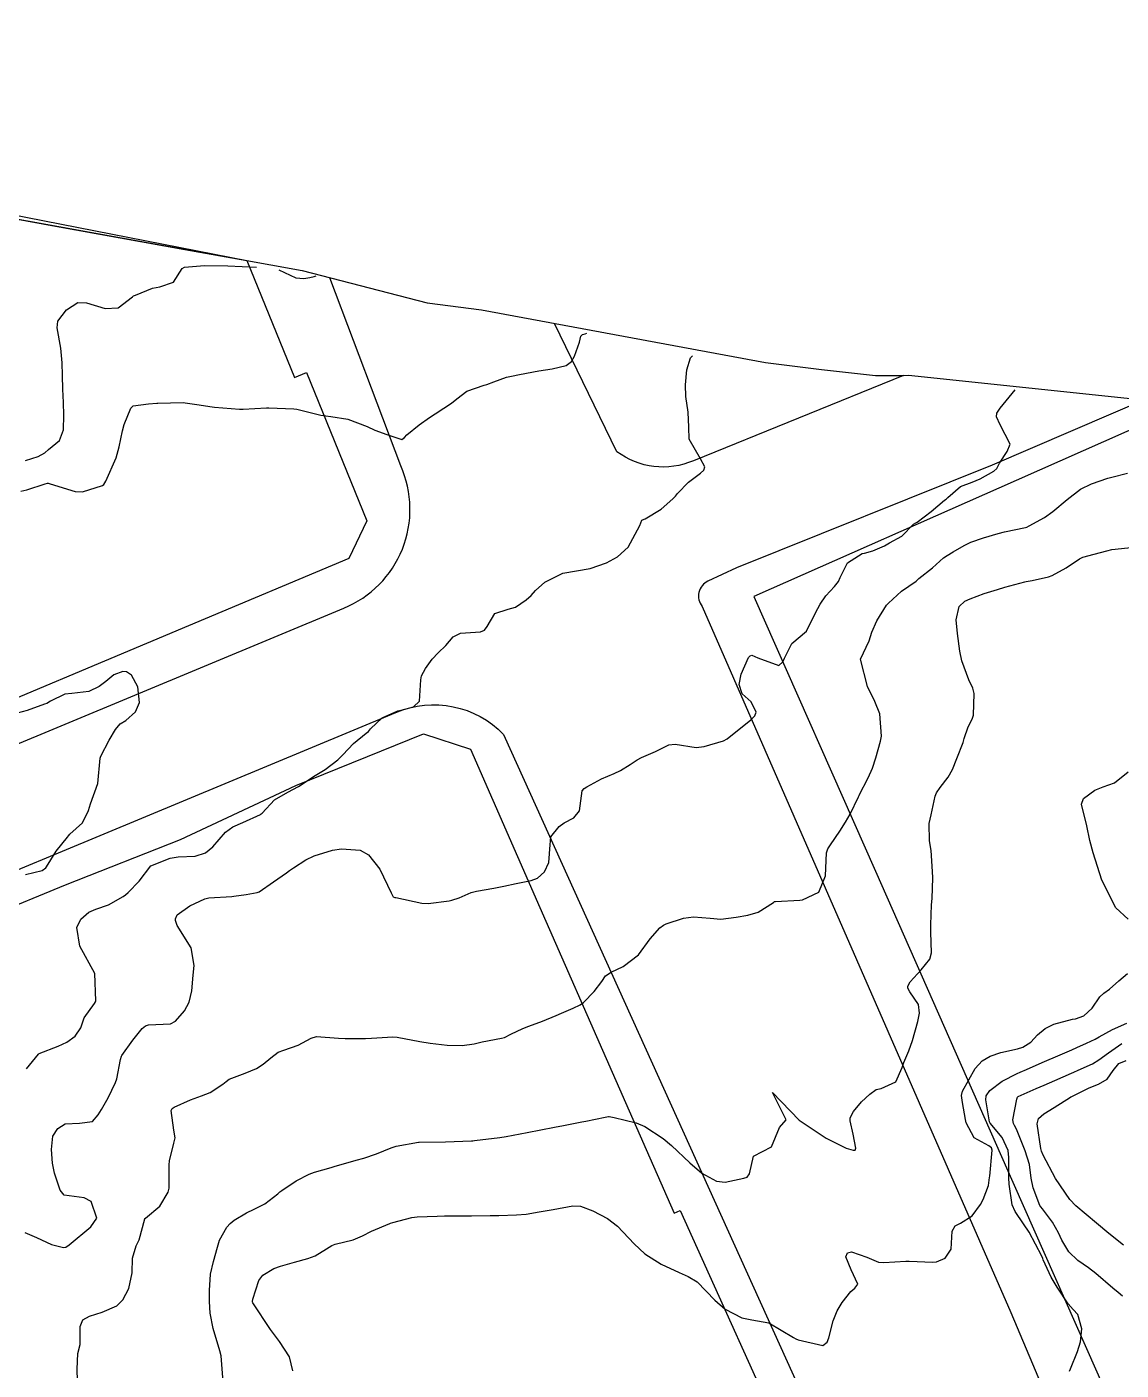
# Model space of a CAD drawing. Header units: metres. Extents: x 286371 to 293043, y 7462578 to 7466404.
# Drawn here: x 289379.8 to 289460.3, y 7464802.9 to 7464901.8 of the extents above; entities that cross this region are included whole.
import ezdxf

# ---------------------------------------------------------------- set-up
doc = ezdxf.new("R2010")
doc.units = ezdxf.units.M
doc.header["$MEASUREMENT"] = 0
for name, color, linetype in [('Area', 45, 'Continuous'), ('Curvas de Nivel 1m', 11, 'Continuous'), ('Curvas de Nivel 5m', 15, 'Continuous'), ('Edificações', 30, 'Continuous'), ('Vias primárias', 230, 'Continuous')]:
    doc.layers.add(name, color=color, linetype=linetype)

msp = doc.modelspace()

# ---------------------------------------------------------------- linework, layer by layer
at = {"layer": 'Area'}
msp.add_polyline3d([(289375.445, 7464888.286, 695.978), (289400.035, 7464883.847, 693.437), (289409.226, 7464881.472, 711.886), (289413.23, 7464880.957, 711.745), (289434.142, 7464877.078, 698.325), (289438.251, 7464876.576, 695.434), (289442.227, 7464876.116, 695.732), (289444.283, 7464876.133, 695.819), (289444.657, 7464876.158, 695.851), (289461.21, 7464874.415, 702.88)], dxfattribs=at)
at = {"layer": 'Curvas de Nivel 1m', "flags": 128}
for points, elevation in [([(289379.671, 7464869.858), (289380.61, 7464870.166), (289381.078, 7464870.439), (289381.362, 7464870.671), (289382.172, 7464871.343), (289382.456, 7464872.138), (289382.479, 7464873.212), (289382.452, 7464874.134), (289382.422, 7464875.127), (289382.389, 7464876.136), (289382.369, 7464877.047), (289382.269, 7464878.133), (289381.987, 7464879.647), (289382.037, 7464880.136), (289382.685, 7464880.958), (289383.525, 7464881.497), (289384.161, 7464881.469), (289385.519, 7464881.064), (289386.484, 7464881.105), (289387.532, 7464881.913), (289387.606, 7464881.981), (289387.761, 7464882.051), (289389.023, 7464882.551), (289389.544, 7464882.657), (289390.567, 7464882.991), (289391.2, 7464884), (289391.365, 7464884.098), (289392.85, 7464884.214), (289394.568, 7464884.199), (289396.674, 7464884.094)], 693), ([(289398.314, 7464883.894), (289399.556, 7464883.324), (289400.153, 7464883.268), (289400.599, 7464883.337), (289400.907, 7464883.404), (289401.064, 7464883.474)], 693), ([(289379.316, 7464867.617), (289379.777, 7464867.718), (289381.123, 7464868.157), (289381.277, 7464868.203), (289381.325, 7464868.205), (289381.489, 7464868.152), (289383.316, 7464867.591), (289383.858, 7464867.574), (289385.323, 7464868.025), (289385.421, 7464868.093), (289385.588, 7464868.349), (289386.342, 7464870.07), (289386.567, 7464870.865), (289386.807, 7464872.063), (289386.931, 7464872.521), (289387.409, 7464873.721), (289387.58, 7464873.883), (289388.715, 7464874.035), (289389.343, 7464874.097), (289389.415, 7464874.101), (289391.279, 7464874.133), (289391.416, 7464874.125), (289392.281, 7464873.981), (289393.412, 7464873.822), (289393.567, 7464873.806), (289395.41, 7464873.649), (289395.695, 7464873.645), (289397.412, 7464873.747), (289397.566, 7464873.748), (289399.411, 7464873.681), (289399.632, 7464873.65), (289401.405, 7464873.214), (289402.14, 7464873.096), (289403.401, 7464872.913), (289404.81, 7464872.369), (289405.381, 7464872.112), (289406.268, 7464871.771), (289407.369, 7464871.422), (289407.56, 7464871.563), (289407.731, 7464871.749), (289408.635, 7464872.486), (289409.394, 7464873.032), (289409.812, 7464873.304), (289410.457, 7464873.709), (289411.033, 7464874.079), (289411.415, 7464874.409), (289412.145, 7464874.962), (289413.43, 7464875.424), (289413.63, 7464875.462), (289414.146, 7464875.654), (289415.076, 7464876.003), (289415.441, 7464876.088), (289416.022, 7464876.202), (289417.447, 7464876.469), (289418.422, 7464876.608), (289419.453, 7464876.86), (289419.859, 7464877.157), (289420.077, 7464877.555), (289420.446, 7464878.584), (289420.545, 7464879.019), (289420.671, 7464879.153), (289420.848, 7464879.204), (289420.974, 7464879.244)], 694), ([(289379.614, 7464813.041), (289380.472, 7464812.661), (289381.582, 7464812.148), (289382.461, 7464811.924), (289382.644, 7464811.949), (289382.89, 7464812.128), (289384.484, 7464813.46), (289384.923, 7464814.088), (289384.512, 7464815.307), (289383.994, 7464815.583), (289382.519, 7464815.773), (289382.212, 7464816.139), (289381.797, 7464817.393), (289381.665, 7464818.142), (289381.58, 7464819.155), (289381.67, 7464820.138), (289382.041, 7464820.684), (289382.598, 7464821.044), (289383.633, 7464821.075), (289384.601, 7464821.208), (289385.01, 7464821.687), (289385.265, 7464822.085), (289385.761, 7464822.944), (289386.29, 7464824.07), (289386.379, 7464824.339), (289386.669, 7464825.761), (289386.725, 7464826.012), (289386.749, 7464826.063), (289387.557, 7464827.192), (289388.243, 7464828.042), (289388.502, 7464828.253), (289388.718, 7464828.329), (289390.328, 7464828.394), (289390.716, 7464828.584), (289391.363, 7464829.363), (289391.72, 7464829.99), (289391.918, 7464830.826), (289392.018, 7464831.986), (289392.075, 7464832.695), (289391.858, 7464833.989), (289390.829, 7464835.647), (289390.695, 7464836.007), (289390.705, 7464836.137), (289390.84, 7464836.426), (289391.766, 7464837.075), (289392.858, 7464837.601), (289393.154, 7464837.675), (289394.862, 7464837.78), (289395.011, 7464837.793), (289395.898, 7464837.929), (289396.721, 7464838.062), (289396.867, 7464838.119), (289397.93, 7464838.847), (289398.889, 7464839.524), (289399.097, 7464839.675), (289399.383, 7464839.877), (289400.299, 7464840.467), (289400.908, 7464840.759), (289402.274, 7464841.187), (289402.916, 7464841.284), (289404.291, 7464841.173), (289404.91, 7464840.841), (289405.737, 7464839.772), (289406.588, 7464838.03), (289406.721, 7464837.756), (289406.853, 7464837.699), (289406.922, 7464837.685), (289408.847, 7464837.269), (289409.312, 7464837.253), (289410.85, 7464837.455), (289411.047, 7464837.495), (289411.59, 7464837.683), (289412.464, 7464838.067), (289412.861, 7464838.154), (289414.126, 7464838.385), (289414.868, 7464838.54), (289415.769, 7464838.722), (289416.874, 7464838.952), (289417.342, 7464839.132), (289417.866, 7464839.59), (289418.194, 7464840.285), (289418.289, 7464841.584), (289418.343, 7464842.162), (289418.934, 7464842.93), (289419.321, 7464843.186), (289420.026, 7464843.558), (289420.435, 7464844.069), (289420.643, 7464845.549), (289420.796, 7464845.729), (289420.979, 7464845.849), (289422.071, 7464846.445), (289422.994, 7464846.829), (289423.465, 7464847.04), (289424.168, 7464847.497), (289424.674, 7464847.827), (289425.012, 7464847.994), (289426.039, 7464848.449), (289427.026, 7464848.939), (289427.488, 7464848.987), (289429.024, 7464848.752), (289429.629, 7464848.811), (289431.032, 7464849.231), (289431.316, 7464849.389), (289433.055, 7464850.774), (289433.351, 7464851.059), (289433.446, 7464851.349), (289433.075, 7464852.099), (289432.406, 7464852.69), (289432.183, 7464853.368), (289432.347, 7464854.128), (289432.881, 7464855.358), (289432.998, 7464855.485), (289433.127, 7464855.525), (289433.572, 7464855.348), (289435.116, 7464854.766), (289435.405, 7464855.035), (289435.52, 7464855.319), (289436.069, 7464856.387), (289437.154, 7464857.294), (289437.805, 7464858.661), (289438.147, 7464859.28), (289438.57, 7464859.908), (289439.214, 7464860.599), (289439.508, 7464860.97), (289439.631, 7464861.258), (289440.161, 7464862.33), (289441.251, 7464863.01), (289441.424, 7464863.058), (289442.041, 7464863.223), (289442.879, 7464863.591), (289443.263, 7464863.808), (289444.16, 7464864.301), (289445.032, 7464865.178), (289445.189, 7464865.272), (289445.286, 7464865.325), (289446.334, 7464866.123), (289447.311, 7464866.938), (289447.426, 7464867.029), (289447.556, 7464867.141), (289448.491, 7464867.963), (289449.332, 7464868.284), (289449.93, 7464868.511), (289450.936, 7464869.091), (289451.158, 7464869.276), (289451.353, 7464869.676), (289451.916, 7464870.526), (289452.147, 7464871.073), (289451.395, 7464872.502), (289451.128, 7464873.089), (289451.151, 7464873.345), (289451.414, 7464873.719), (289452.514, 7464875.064)], 696), ([(289383.484, 7464802.117), (289383.46, 7464802.985), (289383.522, 7464804.117), (289383.687, 7464804.781), (289383.691, 7464806.115), (289383.893, 7464806.601), (289384.386, 7464806.879), (289385.317, 7464807.163), (289386.397, 7464807.624), (289386.836, 7464808.066), (289387.267, 7464808.908), (289387.518, 7464810.053), (289387.553, 7464811.155), (289387.807, 7464812.044), (289388.026, 7464812.486), (289388.448, 7464814.035), (289388.459, 7464814.07), (289388.495, 7464814.101), (289389.553, 7464814.975), (289390.177, 7464816.01), (289390.24, 7464816.298), (289390.243, 7464818.009), (289390.256, 7464818.311), (289390.578, 7464819.609), (289390.67, 7464819.916), (289390.68, 7464820.003), (289390.593, 7464820.569), (289390.377, 7464822.008), (289390.455, 7464822.168), (289390.618, 7464822.27), (289391.803, 7464822.81), (289392.631, 7464823.101), (289393.259, 7464823.341), (289394.197, 7464823.951), (289394.435, 7464824.16), (289394.65, 7464824.317), (289395.83, 7464824.753), (289396.662, 7464825.101), (289397.15, 7464825.424), (289397.727, 7464825.899), (289398.272, 7464826.299), (289398.683, 7464826.457), (289399.741, 7464826.816), (289400.697, 7464827.351), (289401.088, 7464827.459), (289402.697, 7464827.335), (289403.197, 7464827.317), (289404.697, 7464827.316), (289405.142, 7464827.343), (289406.699, 7464827.45), (289407.034, 7464827.425), (289408.695, 7464827.099), (289409.455, 7464826.961), (289410.691, 7464826.821), (289411.804, 7464826.795), (289412.693, 7464826.925), (289413.278, 7464827.073), (289414.7, 7464827.336), (289414.931, 7464827.401), (289415.393, 7464827.624), (289416.267, 7464828.054), (289416.713, 7464828.217), (289417.719, 7464828.589), (289418.726, 7464829.019), (289419.114, 7464829.183), (289419.986, 7464829.556), (289420.492, 7464829.793), (289420.74, 7464829.973), (289421.515, 7464830.771), (289422.078, 7464831.525), (289422.363, 7464831.928), (289422.774, 7464832.192), (289423.657, 7464832.626), (289424.794, 7464833.484), (289425.64, 7464834.644), (289426.35, 7464835.462), (289426.632, 7464835.652), (289426.829, 7464835.754), (289428.099, 7464836.172), (289428.837, 7464836.284), (289430.068, 7464836.174), (289430.835, 7464836.113), (289431.969, 7464836.245), (289432.839, 7464836.384), (289433.581, 7464836.616), (289434.712, 7464837.337), (289434.798, 7464837.393), (289434.855, 7464837.411), (289436.657, 7464837.508), (289436.857, 7464837.531), (289438.063, 7464838.089), (289438.54, 7464839.28), (289438.614, 7464840.975), (289438.726, 7464841.268), (289438.919, 7464841.566), (289439.607, 7464842.581), (289440.025, 7464843.248), (289440.357, 7464843.839), (289440.972, 7464845.106), (289441.014, 7464845.194), (289441.032, 7464845.234), (289441.699, 7464846.518), (289441.995, 7464847.22), (289442.242, 7464847.989), (289442.605, 7464849.211), (289442.675, 7464849.575), (289442.557, 7464851.212), (289442.18, 7464852.116), (289441.63, 7464853.226), (289441.124, 7464855.234), (289441.768, 7464856.601), (289441.954, 7464857.222), (289442.326, 7464858.058), (289443.047, 7464859.207), (289443.105, 7464859.286), (289443.187, 7464859.376), (289444.131, 7464860.26), (289445.211, 7464860.992), (289445.312, 7464861.074), (289445.421, 7464861.171), (289446.422, 7464861.965), (289447.237, 7464862.696), (289447.496, 7464862.884), (289447.949, 7464863.134), (289448.763, 7464863.613), (289449.255, 7464863.862), (289450.184, 7464864.176), (289451.265, 7464864.498), (289451.726, 7464864.619), (289453.272, 7464864.935), (289453.36, 7464864.966), (289453.537, 7464865.05), (289454.655, 7464865.662), (289455.29, 7464866.106), (289456.326, 7464867.004), (289457.316, 7464867.764), (289458.133, 7464868.161), (289459.328, 7464868.564), (289459.628, 7464868.652), (289460.764, 7464868.933)], 697), ([(289394.211, 7464802.051), (289394.065, 7464803.949), (289393.979, 7464804.321), (289393.469, 7464805.958), (289393.255, 7464807.098), (289393.209, 7464807.962), (289393.208, 7464808.754), (289393.292, 7464809.962), (289393.506, 7464810.901), (289393.806, 7464811.954), (289393.955, 7464812.469), (289394.486, 7464813.425), (289394.735, 7464813.696), (289395.036, 7464813.936), (289395.933, 7464814.492), (289396.506, 7464814.742), (289397.28, 7464815.136), (289398.243, 7464815.889), (289398.394, 7464816.018), (289398.528, 7464816.122), (289399.579, 7464816.829), (289400.546, 7464817.326), (289400.932, 7464817.465), (289402.172, 7464817.83), (289402.468, 7464817.913), (289402.556, 7464817.94), (289404.015, 7464818.35), (289404.565, 7464818.505), (289405.512, 7464818.838), (289406.577, 7464819.275), (289406.951, 7464819.386), (289408.583, 7464819.678), (289408.634, 7464819.683), (289410.584, 7464819.704), (289412.481, 7464819.781), (289412.586, 7464819.793), (289412.721, 7464819.807), (289414.59, 7464820.028), (289415.056, 7464820.1), (289416.596, 7464820.395), (289417.599, 7464820.589), (289418.602, 7464820.787), (289419.254, 7464820.915), (289420.608, 7464821.173), (289420.916, 7464821.233), (289422.335, 7464821.519), (289422.565, 7464821.565), (289422.615, 7464821.566), (289422.981, 7464821.509), (289424.609, 7464821.116), (289425.243, 7464820.836), (289426.592, 7464819.965), (289427.203, 7464819.445), (289428.559, 7464818.152), (289429.444, 7464817.411), (289430.535, 7464816.811), (289431.173, 7464816.746), (289432.539, 7464817.034), (289432.786, 7464817.115), (289432.963, 7464817.358), (289433.255, 7464818.663), (289434.574, 7464819.334), (289435.157, 7464820.772), (289435.662, 7464821.319), (289434.644, 7464823.334), (289436.604, 7464821.304), (289438.585, 7464819.971), (289440.077, 7464819.252), (289440.572, 7464819.091), (289440.719, 7464819.095), (289440.791, 7464819.241), (289440.589, 7464820.264), (289440.369, 7464821.248), (289440.374, 7464821.481), (289440.615, 7464821.941), (289441.208, 7464822.653), (289441.801, 7464823.227), (289442.287, 7464823.574), (289442.64, 7464823.634), (289443.723, 7464824.124), (289444.196, 7464825.191), (289444.313, 7464825.548), (289444.682, 7464826.413), (289444.946, 7464827.179), (289445.335, 7464828.559), (289445.468, 7464829.17), (289445.39, 7464829.818), (289444.758, 7464830.743), (289444.597, 7464831.013), (289444.6, 7464831.178), (289444.769, 7464831.5), (289445.582, 7464832.363), (289446.219, 7464833.153), (289446.339, 7464833.613), (289446.295, 7464835.152), (289446.294, 7464835.69), (289446.356, 7464837.152), (289446.394, 7464837.618), (289446.441, 7464839.151), (289446.431, 7464839.611), (289446.319, 7464841.153), (289446.205, 7464841.875), (289446.17, 7464843.156), (289446.326, 7464843.781), (289446.629, 7464845.15), (289446.72, 7464845.406), (289446.984, 7464845.787), (289447.582, 7464846.548), (289447.883, 7464847.131), (289448.222, 7464847.92), (289448.672, 7464849.12), (289448.759, 7464849.398), (289449.051, 7464850.267), (289449.336, 7464850.835), (289449.446, 7464851.109), (289449.49, 7464852.706), (289449.381, 7464853.11), (289449.103, 7464853.713), (289448.583, 7464855.123), (289448.434, 7464855.826), (289448.27, 7464857.128), (289448.159, 7464858.14), (289448.374, 7464859.127), (289448.807, 7464859.503), (289449.193, 7464859.695), (289450.225, 7464860.073), (289451.203, 7464860.376), (289451.75, 7464860.532), (289453.212, 7464860.925), (289453.315, 7464860.95), (289453.758, 7464861.046), (289454.95, 7464861.297), (289455.22, 7464861.391), (289456.267, 7464861.971), (289457.239, 7464862.629), (289457.484, 7464862.747), (289458.329, 7464862.978), (289459.248, 7464863.228), (289459.62, 7464863.328), (289461.253, 7464863.5)], 698), ([(289379.673, 7464839.381), (289380.887, 7464839.689), (289381.163, 7464839.877), (289381.347, 7464840.148), (289381.936, 7464841.112), (289382.752, 7464842.127), (289382.823, 7464842.229), (289382.928, 7464842.371), (289383.859, 7464843.192), (289384.306, 7464844.104), (289384.461, 7464844.603), (289384.984, 7464846.094), (289385.161, 7464847.943), (289385.202, 7464848.092), (289385.829, 7464849.285), (289386.29, 7464850.076), (289386.635, 7464850.486), (289387.054, 7464850.735), (289387.762, 7464851.356), (289388.048, 7464852.05), (289387.927, 7464853.217), (289387.468, 7464854.059), (289387.108, 7464854.299), (289386.84, 7464854.337), (289386.165, 7464854.079), (289385.586, 7464853.597), (289385.091, 7464853.234), (289384.323, 7464852.869), (289383.083, 7464852.724), (289382.553, 7464852.662), (289381.508, 7464852.148), (289381.233, 7464851.991), (289381.071, 7464851.931), (289379.778, 7464851.459), (289379.06, 7464851.265)], 694), ([(289460.831, 7464836.093), (289459.913, 7464836.948), (289458.884, 7464838.964), (289458.246, 7464840.974), (289458.009, 7464841.897), (289457.769, 7464842.982), (289457.393, 7464844.563), (289457.531, 7464844.986), (289458.358, 7464845.599), (289458.987, 7464845.849), (289459.812, 7464846.132), (289460.812, 7464846.937)], 699), ([(289399.354, 7464802.844), (289399.101, 7464803.873), (289398.361, 7464805), (289397.69, 7464805.895), (289396.403, 7464807.853), (289396.377, 7464807.915), (289396.376, 7464807.944), (289396.407, 7464808.122), (289396.829, 7464809.508), (289397.144, 7464809.904), (289397.956, 7464810.377), (289398.444, 7464810.565), (289399.467, 7464810.851), (289400.453, 7464811.128), (289400.976, 7464811.327), (289401.83, 7464811.834), (289402.214, 7464812.082), (289402.469, 7464812.182), (289403.782, 7464812.498), (289404.479, 7464812.789), (289405.137, 7464813.132), (289406.493, 7464813.703), (289406.538, 7464813.719), (289406.701, 7464813.761), (289408.109, 7464814.132), (289408.501, 7464814.197), (289409.967, 7464814.247), (289410.502, 7464814.251), (289411.925, 7464814.26), (289412.503, 7464814.27), (289413.872, 7464814.285), (289414.504, 7464814.292), (289415.802, 7464814.327), (289416.506, 7464814.393), (289417.465, 7464814.552), (289418.511, 7464814.738), (289419.956, 7464814.996), (289420.515, 7464814.961), (289421.419, 7464814.618), (289422.495, 7464814.075), (289423.245, 7464813.503), (289424.465, 7464812.208), (289425.242, 7464811.473), (289426.443, 7464810.701), (289427.782, 7464810.086), (289428.43, 7464809.804), (289429.092, 7464809.414), (289430.404, 7464808.053), (289431.165, 7464807.383), (289432.385, 7464806.763), (289433.123, 7464806.614), (289434.38, 7464806.387), (289436.191, 7464805.307), (289436.363, 7464805.202), (289436.531, 7464805.132), (289438.356, 7464804.707), (289438.669, 7464804.961), (289438.789, 7464805.268), (289439.111, 7464806.536), (289439.397, 7464807.259), (289439.785, 7464807.872), (289440.416, 7464808.681), (289440.714, 7464808.946), (289440.916, 7464809.237), (289440.44, 7464810.274), (289440.046, 7464811.251), (289440.17, 7464811.537), (289440.46, 7464811.612), (289441.587, 7464811.227), (289442.448, 7464810.841), (289442.834, 7464810.822), (289444.45, 7464810.925), (289444.71, 7464810.921), (289446.449, 7464810.847), (289446.719, 7464810.881), (289447.364, 7464811.141), (289447.8, 7464811.798), (289447.871, 7464813.134), (289448.096, 7464813.524), (289448.493, 7464813.72), (289449.341, 7464814.272), (289449.963, 7464815.103), (289450.156, 7464815.464), (289450.535, 7464816.495), (289450.623, 7464817.093), (289450.636, 7464817.184), (289450.813, 7464819.09), (289450.76, 7464819.274), (289450.579, 7464819.415), (289449.482, 7464820.001), (289448.901, 7464821.119), (289448.853, 7464821.365), (289448.626, 7464822.593), (289448.568, 7464823.125), (289448.639, 7464823.44), (289449.553, 7464825.101), (289450.087, 7464825.679), (289450.678, 7464826.011), (289451.458, 7464826.297), (289452.687, 7464826.56), (289453.067, 7464826.67), (289453.666, 7464827.04), (289454.151, 7464827.584), (289454.71, 7464828.061), (289455.353, 7464828.376), (289456.72, 7464828.729), (289456.941, 7464828.771), (289457.564, 7464828.982), (289458.165, 7464829.541), (289458.745, 7464830.392), (289459.044, 7464830.666), (289459.442, 7464830.954), (289460.135, 7464831.572), (289460.772, 7464832.105)], 699), ([(289460.415, 7464808.34), (289460.092, 7464808.614), (289459.699, 7464808.945), (289458.44, 7464810.008), (289457.901, 7464810.43), (289457.122, 7464810.984), (289456.463, 7464811.623), (289455.95, 7464812.479), (289455.696, 7464813.01), (289455.264, 7464813.787), (289454.51, 7464814.773), (289454.399, 7464814.913), (289454.33, 7464815.028), (289453.829, 7464816.334), (289453.695, 7464817.037), (289453.552, 7464818.047), (289453.247, 7464819.044), (289452.598, 7464820.65), (289452.459, 7464820.915), (289452.385, 7464821.058), (289452.337, 7464821.329), (289452.631, 7464822.849), (289452.679, 7464823.008), (289452.72, 7464823.053), (289454.048, 7464823.628), (289454.647, 7464823.886), (289455.437, 7464824.228), (289456.661, 7464824.772), (289456.815, 7464824.839), (289457.149, 7464824.987), (289458.2, 7464825.442), (289458.676, 7464825.736), (289459.368, 7464826.27), (289460.363, 7464826.939)], 701), ([(289460.472, 7464812.101), (289459.393, 7464812.951), (289458.495, 7464813.716), (289456.975, 7464814.988), (289456.521, 7464815.473), (289455.48, 7464817.01), (289454.57, 7464818.734), (289454.448, 7464819.026), (289454.396, 7464819.208), (289454.129, 7464821.032), (289454.219, 7464821.421), (289454.615, 7464821.781), (289455.388, 7464822.248), (289456.571, 7464822.995), (289456.612, 7464823.018), (289456.635, 7464823.027), (289457.946, 7464823.674), (289458.649, 7464823.954), (289459.288, 7464824.322), (289459.715, 7464824.949), (289460.148, 7464825.467), (289460.675, 7464825.696)], 702)]:
    msp.add_lwpolyline(points, dxfattribs=dict(at, elevation=elevation))
at = {"layer": 'Curvas de Nivel 5m', "flags": 128}
for points, elevation in [([(289379.749, 7464825.087), (289380.619, 7464826.155), (289380.652, 7464826.188), (289380.685, 7464826.207), (289382.074, 7464826.753), (289382.698, 7464827.039), (289383.32, 7464827.5), (289383.731, 7464828.109), (289383.993, 7464828.837), (289384.741, 7464829.888), (289384.817, 7464830.019), (289384.833, 7464830.093), (289384.774, 7464832.094), (289383.66, 7464834.112), (289383.446, 7464835.494), (289383.737, 7464836.111), (289384.337, 7464836.607), (289384.845, 7464836.838), (289385.773, 7464837.158), (289386.86, 7464837.762), (289387.029, 7464837.895), (289387.214, 7464838.059), (289388.022, 7464838.902), (289388.894, 7464840.034), (289390.313, 7464840.603), (289390.904, 7464840.686), (289392.157, 7464840.734), (289392.909, 7464840.993), (289393.457, 7464841.425), (289393.927, 7464841.959), (289394.376, 7464842.509), (289394.938, 7464842.894), (289395.662, 7464843.215), (289396.952, 7464843.809), (289397.016, 7464843.85), (289397.076, 7464843.913), (289397.99, 7464844.878), (289398.978, 7464845.453), (289399.756, 7464845.869), (289400.996, 7464846.671), (289401.717, 7464847.12), (289402.647, 7464847.82), (289402.838, 7464847.996), (289403.02, 7464848.199), (289403.8, 7464849.036), (289404.751, 7464849.789), (289404.908, 7464849.925), (289405.049, 7464850.104), (289405.909, 7464850.924), (289407.069, 7464851.432), (289407.323, 7464851.498), (289408.22, 7464851.737), (289408.666, 7464852.145), (289408.775, 7464853.729), (289408.825, 7464854.012), (289409.117, 7464854.567), (289409.598, 7464855.246), (289410.049, 7464855.711), (289410.598, 7464856.247), (289411.152, 7464856.875), (289411.689, 7464857.153), (289413.158, 7464857.258), (289413.441, 7464857.379), (289413.641, 7464857.657), (289414.22, 7464858.607), (289415.183, 7464858.924), (289415.741, 7464859.07), (289416.527, 7464859.614), (289416.874, 7464859.935), (289417.204, 7464860.294), (289417.899, 7464860.909), (289419.224, 7464861.574), (289421.23, 7464861.913), (289422.417, 7464862.346), (289423.243, 7464862.766), (289424.023, 7464863.499), (289424.882, 7464865.086), (289425.034, 7464865.478), (289425.207, 7464865.554), (289425.286, 7464865.582), (289426.458, 7464866.296), (289427.308, 7464867.037), (289427.503, 7464867.25), (289427.655, 7464867.439), (289428.472, 7464868.282), (289429.337, 7464868.938), (289429.594, 7464869.157), (289429.654, 7464869.41), (289429.353, 7464870.001), (289428.523, 7464871.427), (289428.482, 7464872.333), (289428.441, 7464873.429), (289428.278, 7464874.574), (289428.239, 7464875.432), (289428.33, 7464876.552), (289428.606, 7464877.427), (289428.764, 7464877.564)], 695), ([(289456.506, 7464802.826), (289456.583, 7464803.001), (289457.083, 7464804.264), (289457.324, 7464804.99), (289457.421, 7464805.947), (289457.111, 7464806.994), (289456.772, 7464807.37), (289456.406, 7464807.79), (289455.593, 7464809.017), (289455.161, 7464809.746), (289454.574, 7464811.032), (289454.54, 7464811.118), (289454.458, 7464811.286), (289453.532, 7464813.049), (289453.121, 7464813.679), (289452.507, 7464814.575), (289452.287, 7464815.068), (289452.055, 7464816.583), (289452.038, 7464817.065), (289452.05, 7464818.548), (289451.983, 7464819.066), (289451.539, 7464820.026), (289450.661, 7464821.084), (289450.606, 7464821.186), (289450.336, 7464822.797), (289450.372, 7464823.09), (289450.64, 7464823.48), (289451.548, 7464824.174), (289452.659, 7464824.743), (289452.875, 7464824.837), (289453.352, 7464825.044), (289454.261, 7464825.44), (289454.673, 7464825.621), (289455.646, 7464826.043), (289456.687, 7464826.494), (289457.033, 7464826.645), (289457.759, 7464826.978), (289458.393, 7464827.275), (289458.701, 7464827.437), (289459.676, 7464827.984), (289460.717, 7464828.447)], 700)]:
    msp.add_lwpolyline(points, dxfattribs=dict(at, elevation=elevation))
at = {"layer": 'Edificações'}
for points, elevation in [([(289339.846, 7464895.604), (289340.272, 7464895.517), (289344.486, 7464894.695), (289349.278, 7464893.813), (289353.206, 7464893.069), (289358.469, 7464891.766), (289363.732, 7464890.462), (289364.504, 7464890.457), (289365.276, 7464890.453), (289368.543, 7464889.941), (289371.809, 7464889.43), (289372.28, 7464889.282), (289375.445, 7464888.286), (289381.886, 7464887.123), (289391.389, 7464885.408), (289395.969, 7464884.581)], 695.249), ([(289339.997, 7464895.571), (289395.969, 7464884.581), (289399.462, 7464875.988), (289400.346, 7464876.348), (289404.787, 7464865.424), (289403.46, 7464862.65), (289391.672, 7464857.707), (289372.618, 7464849.694)], 693.857), ([(289463.936, 7464873.419), (289452.576, 7464868.393), (289433.266, 7464859.851), (289442.215, 7464839.624), (289452.336, 7464816.745), (289457.751, 7464804.506), (289464.625, 7464788.969)], 703.163)]:
    msp.add_lwpolyline(points, dxfattribs=dict(at, elevation=elevation))
msp.add_lwpolyline([(289362.484, 7464802.046), (289356.614, 7464815.041), (289359.722, 7464816.445), (289359.059, 7464817.933), (289355.219, 7464816.402), (289352.119, 7464823.065), (289353.249, 7464826.469), (289368.144, 7464832.609), (289370.513, 7464826.863), (289374.041, 7464828.317), (289371.882, 7464833.554), (289371.653, 7464834.109), (289382.61, 7464838.626), (289391.064, 7464841.967), (289399.568, 7464845.945), (289408.967, 7464849.734), (289412.408, 7464848.605), (289417.527, 7464836.95), (289422.851, 7464824.831), (289427.412, 7464814.447), (289427.854, 7464814.649), (289436.276, 7464796.005)], dxfattribs=at)
at = {"layer": 'Vias primárias'}
for points, elevation in [([(289313.386, 7464901.792), (289333.772, 7464857.866), (289343.006, 7464838.5), (289343.458, 7464837.587), (289349.033, 7464835.986), (289362.355, 7464842.039), (289403.09, 7464859.002, 0.177568)], 690.001), ([(289403.09, 7464859.002, 0.423677), (289407.284, 7464869.468), (289402.057, 7464883.325)], 690.001), ([(289428.823, 7464869.854, -0.269621), (289423.196, 7464870.515), (289418.601, 7464879.961)], 695.775), ([(289462.518, 7464874.548), (289450.82, 7464869.52), (289432, 7464861.975), (289429.895, 7464860.987, 0.487061), (289429.469, 7464859.131), (289452.18, 7464807.136), (289470.64, 7464763.406), (289474.255, 7464755.744, 0.244395), (289483.676, 7464748.573), (289496.133, 7464746.913, 0.346807), (289531.401, 7464767.825, 0.191388), (289531.209, 7464786.469)], 702.704)]:
    msp.add_lwpolyline(points, format="xyb", dxfattribs=dict(at, elevation=elevation))
at = {"layer": 'Vias primárias', "elevation": 695.775}
msp.add_lwpolyline([(289444.283, 7464876.133), (289428.823, 7464869.854)], dxfattribs=at)
at = {"layer": 'Vias primárias'}
msp.add_lwpolyline([(289354.171, 7464829.387), (289406.927, 7464851.315, -0.31187), (289414.853, 7464849.7), (289443.183, 7464787.053, -0.401832), (289440.4, 7464779.173), (289386.078, 7464756.935, -0.303448), (289381.01, 7464757.966), (289369.829, 7464780.867), (289350.467, 7464823.083), (289352.263, 7464828.2)], format="xyb", close=True, dxfattribs=at)

doc.saveas('drawing.dxf')
